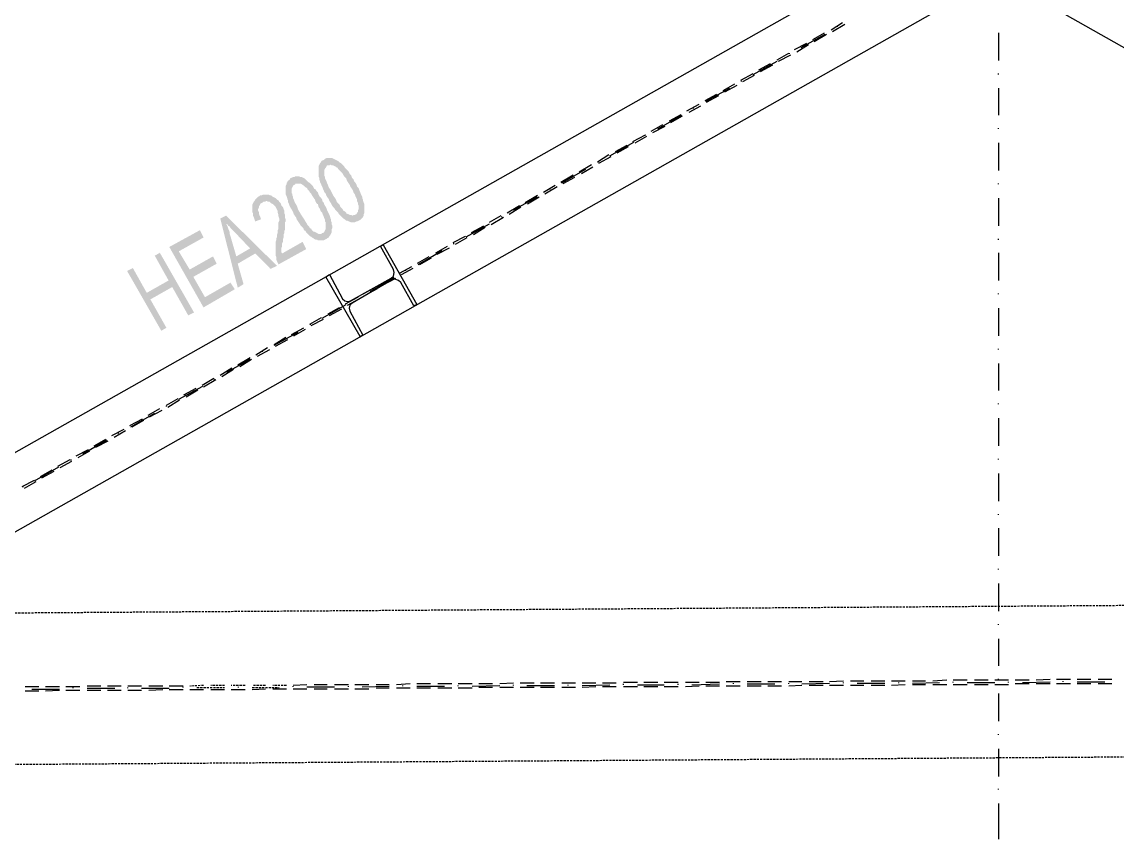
# Model space of a CAD drawing. Header units: metres. Extents: x 11 to 152679, y -40 to 137873.
# Drawn here: x 25705 to 28890, y 1324 to 3699 of the extents above; entities that cross this region are included whole.
import ezdxf

# ---------------------------------------------------------------- set-up
doc = ezdxf.new("R2010")
doc.units = ezdxf.units.M
doc.linetypes.add('HIDDEN', pattern=[9.525, 6.35, -3.175])
for name, color, linetype in [('CA3', 6, 'Continuous'), ('LAYER_1', 160, 'Continuous'), ('TR', 4, 'HIDDEN')]:
    doc.layers.add(name, color=color, linetype=linetype)

# ---------------------------------------------------------------- blocks, each defined once
blk = doc.blocks.new('TPODISTINTIPILONE')
at = {"layer": 'LAYER_1'}
for points in [[(20218.3, 2261.1), (20209.8, 2256.9), (20207.7, 2252.6), (20205.6, 2250.5), (20203.5, 2246.3), (20201.3, 2242.1), (20201.3, 2229.4), (20226.7, 2244.2), (20233.1, 2244.2), (20235.2, 2246.3), (20239.4, 2244.2), (20243.7, 2244.2), (20252.2, 2240), (20254.3, 2237.8), (20256.4, 2237.8), (20258.5, 2233.6), (20260.6, 2231.5), (20264.8, 2227.2), (20267, 2225.1), (20271.2, 2220.9), (20273.3, 2216.7), (20277.5, 2210.3), (20281.8, 2206.1), (20283.9, 2199.7), (20288.1, 2193.4), (20292.4, 2187), (20292.4, 2184.9), (20296.6, 2178.6), (20300.8, 2172.2), (20302.9, 2165.9), (20307.2, 2159.5), (20309.3, 2153.2), (20311.4, 2148.9), (20313.5, 2144.7), (20313.5, 2140.5), (20315.6, 2136.2), (20315.6, 2132), (20317.7, 2127.8), (20317.7, 2117.2), (20315.6, 2112.9), (20315.6, 2108.7), (20313.5, 2106.6), (20311.4, 2102.4), (20307.2, 2100.2), (20281.8, 2083.3), (20286, 2083.3), (20290.2, 2081.2), (20294.5, 2079.1), (20307.2, 2079.1), (20311.4, 2081.2), (20313.5, 2081.2), (20317.7, 2083.3), (20322, 2085.4), (20324.1, 2087.5), (20328.3, 2091.8), (20330.5, 2093.9), (20332.6, 2098.1), (20332.6, 2102.4), (20334.7, 2106.6), (20334.7, 2132), (20332.6, 2136.2), (20330.5, 2142.6), (20330.5, 2144.7), (20328.3, 2148.9), (20328.3, 2153.2), (20326.2, 2157.4), (20324.1, 2161.6), (20322, 2168), (20319.9, 2172.2), (20317.7, 2178.6), (20313.5, 2182.8), (20311.4, 2189.2), (20307.2, 2195.5), (20305.1, 2197.6), (20302.9, 2204), (20298.7, 2208.2), (20296.6, 2214.5), (20292.4, 2218.8), (20290.2, 2223), (20288.1, 2227.2), (20281.8, 2233.6), (20277.5, 2237.8), (20275.4, 2242.1), (20271.2, 2246.3), (20267, 2250.5), (20262.7, 2252.6), (20258.5, 2256.9), (20254.3, 2259), (20245.8, 2263.2), (20241.6, 2265.3), (20224.6, 2265.3), (20220.4, 2263.2)], [(20201.3, 2229.4), (20201.3, 2212.4), (20203.5, 2208.2), (20203.5, 2201.8), (20205.6, 2199.7), (20205.6, 2195.5), (20207.7, 2191.3), (20209.8, 2187), (20211.9, 2182.8), (20214.1, 2176.4), (20216.2, 2172.2), (20218.3, 2165.9), (20222.5, 2161.6), (20224.6, 2155.3), (20228.9, 2148.9), (20231, 2146.8), (20233.1, 2140.5), (20237.3, 2134.1), (20239.4, 2129.9), (20243.7, 2123.5), (20247.9, 2119.3), (20250, 2115.1), (20254.3, 2110.8), (20258.5, 2106.6), (20260.6, 2102.4), (20264.8, 2098.1), (20273.3, 2089.7), (20277.5, 2087.5), (20279.7, 2085.4), (20281.8, 2083.3), (20307.2, 2100.2), (20302.9, 2100.2), (20300.8, 2098.1), (20296.6, 2100.2), (20292.4, 2100.2), (20288.1, 2102.4), (20281.8, 2104.5), (20281.8, 2106.6), (20279.7, 2108.7), (20277.5, 2110.8), (20273.3, 2112.9), (20271.2, 2117.2), (20269.1, 2119.3), (20264.8, 2123.5), (20262.7, 2129.9), (20254.3, 2138.3), (20252.2, 2144.7), (20243.7, 2157.4), (20241.6, 2161.6), (20237.3, 2170.1), (20235.2, 2174.3), (20231, 2180.7), (20228.9, 2187), (20226.7, 2191.3), (20224.6, 2197.6), (20222.5, 2201.8), (20220.4, 2206.1), (20220.4, 2210.3), (20218.3, 2214.5), (20218.3, 2231.5), (20220.4, 2235.7), (20222.5, 2237.8), (20224.6, 2242.1), (20226.7, 2244.2)], [(20123, 2208.2), (20118.8, 2206.1), (20116.7, 2201.8), (20112.5, 2199.7), (20110.3, 2195.5), (20108.2, 2193.4), (20108.2, 2189.2), (20106.1, 2184.9), (20106.1, 2174.3), (20133.6, 2189.2), (20133.6, 2191.3), (20148.4, 2191.3), (20152.7, 2189.2), (20159, 2184.9), (20163.2, 2180.7), (20167.5, 2178.6), (20169.6, 2174.3), (20173.8, 2170.1), (20175.9, 2165.9), (20180.2, 2161.6), (20182.3, 2157.4), (20190.8, 2144.7), (20192.9, 2138.3), (20197.1, 2132), (20199.2, 2132), (20201.3, 2123.5), (20205.6, 2117.2), (20207.7, 2110.8), (20211.9, 2106.6), (20214.1, 2100.2), (20216.2, 2096), (20218.3, 2089.7), (20220.4, 2085.4), (20220.4, 2081.2), (20222.5, 2079.1), (20222.5, 2060), (20220.4, 2055.8), (20218.3, 2051.6), (20214.1, 2047.3), (20188.6, 2030.4), (20192.9, 2028.3), (20197.1, 2028.3), (20199.2, 2026.2), (20216.2, 2026.2), (20220.4, 2028.3), (20222.5, 2030.4), (20224.6, 2030.4), (20226.7, 2032.5), (20231, 2034.6), (20233.1, 2038.9), (20235.2, 2041), (20237.3, 2045.2), (20239.4, 2049.5), (20239.4, 2057.9), (20241.6, 2062.1), (20241.6, 2068.5), (20239.4, 2072.7), (20239.4, 2079.1), (20237.3, 2083.3), (20237.3, 2089.7), (20235.2, 2089.7), (20235.2, 2093.9), (20233.1, 2100.2), (20226.7, 2112.9), (20224.6, 2119.3), (20222.5, 2123.5), (20218.3, 2129.9), (20216.2, 2136.2), (20211.9, 2140.5), (20211.9, 2144.7), (20207.7, 2151), (20203.5, 2155.3), (20201.3, 2159.5), (20199.2, 2165.9), (20195, 2170.1), (20192.9, 2174.3), (20188.6, 2176.4), (20186.5, 2180.7), (20184.4, 2184.9), (20175.9, 2193.4), (20171.7, 2195.5), (20167.5, 2199.7), (20161.1, 2206.1), (20156.9, 2208.2), (20152.7, 2210.3), (20148.4, 2210.3), (20144.2, 2212.4), (20133.6, 2212.4), (20131.5, 2210.3), (20127.3, 2210.3)], [(20106.1, 2174.3), (20106.1, 2159.5), (20108.2, 2155.3), (20110.3, 2148.9), (20110.3, 2146.8), (20112.5, 2142.6), (20112.5, 2138.3), (20114.6, 2134.1), (20116.7, 2127.8), (20118.8, 2123.5), (20120.9, 2119.3), (20125.1, 2112.9), (20127.3, 2108.7), (20129.4, 2102.4), (20133.6, 2096), (20135.7, 2093.9), (20137.8, 2087.5), (20146.3, 2074.8), (20148.4, 2070.6), (20152.7, 2066.4), (20156.9, 2062.1), (20159, 2055.8), (20163.2, 2053.7), (20165.4, 2049.5), (20169.6, 2045.2), (20171.7, 2043.1), (20175.9, 2038.9), (20180.2, 2036.7), (20182.3, 2034.6), (20186.5, 2032.5), (20188.6, 2030.4), (20214.1, 2047.3), (20211.9, 2047.3), (20209.8, 2045.2), (20201.3, 2045.2), (20192.9, 2049.5), (20188.6, 2051.6), (20186.5, 2051.6), (20184.4, 2053.7), (20182.3, 2055.8), (20180.2, 2060), (20175.9, 2062.1), (20173.8, 2066.4), (20169.6, 2070.6), (20167.5, 2074.8), (20163.2, 2081.2), (20161.1, 2085.4), (20156.9, 2091.8), (20148.4, 2104.5), (20146.3, 2108.7), (20142.1, 2115.1), (20140, 2121.4), (20137.8, 2127.8), (20133.6, 2134.1), (20131.5, 2138.3), (20129.4, 2144.7), (20127.3, 2148.9), (20127.3, 2153.2), (20125.1, 2157.4), (20125.1, 2161.6), (20123, 2163.7), (20123, 2176.4), (20127.3, 2184.9), (20129.4, 2187), (20133.6, 2189.2)], [(20029.9, 2155.3), (20025.7, 2153.2), (20017.2, 2144.7), (20015.1, 2140.5), (20013, 2138.3), (20010.8, 2134.1), (20008.7, 2129.9), (20008.7, 2108.7), (20010.8, 2104.5), (20010.8, 2098.1), (20013, 2093.9), (20015.1, 2087.5), (20017.2, 2081.2), (20034.1, 2087.5), (20032, 2093.9), (20029.9, 2098.1), (20027.8, 2104.5), (20027.8, 2108.7), (20025.7, 2112.9), (20025.7, 2117.2), (20027.8, 2121.4), (20027.8, 2125.6), (20029.9, 2127.8), (20032, 2132), (20034.1, 2134.1), (20038.4, 2136.2), (20068, 2153.2), (20063.8, 2157.4), (20059.5, 2157.4), (20055.3, 2159.5), (20040.5, 2159.5), (20036.3, 2157.4), (20032, 2157.4)], [(20068, 2153.2), (20038.4, 2136.2), (20040.5, 2138.3), (20044.7, 2138.3), (20048.9, 2140.5), (20051.1, 2140.5), (20055.3, 2138.3), (20059.5, 2138.3), (20063.8, 2134.1), (20068, 2132), (20076.5, 2123.5), (20078.6, 2119.3), (20080.7, 2115.1), (20082.8, 2110.8), (20082.8, 2106.6), (20084.9, 2100.2), (20084.9, 2096), (20087, 2089.7), (20087, 2083.3), (20084.9, 2079.1), (20084.9, 2060), (20082.8, 2055.8), (20082.8, 2049.5), (20080.7, 2043.1), (20080.7, 2036.7), (20078.6, 2032.5), (20078.6, 2028.3), (20076.5, 2021.9), (20076.5, 1981.7), (20078.6, 1977.5), (20078.6, 1971.1), (20080.7, 1964.8), (20082.8, 1960.5), (20084.9, 1956.3), (20165.4, 2000.8), (20154.8, 2021.9), (20095.5, 1988.1), (20093.4, 1992.3), (20093.4, 2005), (20095.5, 2009.2), (20095.5, 2017.7), (20097.6, 2021.9), (20097.6, 2028.3), (20099.7, 2034.6), (20099.7, 2043.1), (20101.9, 2047.3), (20101.9, 2053.7), (20104, 2057.9), (20104, 2079.1), (20106.1, 2081.2), (20106.1, 2085.4), (20104, 2091.8), (20104, 2100.2), (20101.9, 2104.5), (20101.9, 2112.9), (20099.7, 2117.2), (20097.6, 2123.5), (20093.4, 2127.8), (20091.3, 2134.1), (20087, 2138.3), (20084.9, 2142.6), (20080.7, 2144.7), (20076.5, 2148.9), (20072.2, 2151)], [(19932.5, 2098.1), (19915.6, 2089.7), (19966.4, 1888.6), (19983.3, 1899.2), (19966.4, 1958.4), (20017.2, 1988.1), (19962.2, 1979.6), (19945.2, 2038.9), (19943.1, 2045.2), (19943.1, 2049.5), (19941, 2055.8), (19938.9, 2060), (19936.8, 2066.4), (19934.7, 2070.6), (19932.5, 2074.8)], [(19932.5, 2098.1), (19932.5, 2074.8), (19936.8, 2072.7), (19938.9, 2068.5), (19943.1, 2066.4), (19945.2, 2062.1), (19953.7, 2053.7), (19962.2, 2045.2), (20002.4, 2002.9), (19962.2, 1979.6), (20017.2, 1988.1), (20061.6, 1943.6), (20080.7, 1952.1)], [(19856.3, 2055.8), (19767.4, 2007.1), (19866.9, 1831.4), (19957.9, 1884.3), (19945.2, 1903.4), (19871.1, 1861.1), (19837.3, 1920.3), (19905, 1958.4), (19894.4, 1979.6), (19826.7, 1941.5), (19795, 1994.4), (19866.9, 2034.6)], [(19739.9, 1990.2), (19725.1, 1981.7), (19765.3, 1909.7), (19701.8, 1873.8), (19775.9, 1890.7), (19822.5, 1808.1), (19839.4, 1816.6)], [(19661.6, 1945.7), (19644.7, 1937.3), (19744.1, 1763.7), (19759, 1772.2), (19712.4, 1854.7), (19775.9, 1890.7), (19701.8, 1873.8)]]:
    blk.add_hatch(color=7, dxfattribs=at).paths.add_polyline_path(points, is_closed=False)
at = {"layer": 'CA3'}
blk.add_lwpolyline([(18302.7, 836.6), (25755.5, 5046.7), (25952.3, 5044.5), (25952.3, 4928.1), (18510.1, 722.3), (18302.7, 722.3)], close=True, dxfattribs=at)
blk.add_lwpolyline([(22184.7, 2790.3), (25755.5, 773.1), (25952.3, 773.1), (25952.3, 889.5), (22387.9, 2904.6)], dxfattribs=at)
at = {"layer": 'LAYER_1', "color": 7}
for p, q in [((21691.5, 2637.9), (21725.3, 2659)), ((21695.7, 2633.6), (21731.7, 2654.8)), ((21710.5, 2646.4), (21710.5, 2648.5)), ((21604.7, 2587.1), (21674.5, 2625.2)), ((21638.6, 2610.4), (21672.4, 2629.4)), ((21642.8, 2604), (21678.8, 2625.2)), ((22178.3, 2629.4), (22178.3, 2549)), ((21585.6, 2580.7), (21621.6, 2599.8)), ((21592, 2574.4), (21625.9, 2595.5)), ((21534.8, 2551.1), (21568.7, 2570.1)), ((21539.1, 2546.9), (21575.1, 2565.9)), ((21570.8, 2568), (21570.8, 2570.1)), ((21465, 2508.8), (21534.8, 2546.9)), ((21481.9, 2521.5), (21515.8, 2540.5)), ((21486.2, 2517.2), (21522.2, 2536.3)), ((21429, 2491.8), (21465, 2510.9)), ((21431.1, 2487.6), (21431.1, 2489.7)), ((21435.4, 2487.6), (21469.2, 2506.7)), ((22178.3, 2508.8), (22178.3, 2510.9)), ((21327.4, 2430.4), (21397.3, 2468.5)), ((21378.2, 2462.2), (21412.1, 2481.2)), ((21382.5, 2458), (21418.4, 2477)), ((22178.3, 2468.5), (22178.3, 2390.2)), ((21272.4, 2402.9), (21308.4, 2422)), ((21325.3, 2432.6), (21359.2, 2451.6)), ((21329.5, 2428.3), (21365.5, 2447.4)), ((21187.7, 2350), (21257.6, 2390.2)), ((21221.6, 2373.3), (21255.4, 2392.3)), ((21278.7, 2398.7), (21312.6, 2417.7)), ((21291.4, 2409.3), (21291.4, 2411.4)), ((21168.7, 2343.7), (21202.5, 2362.7)), ((21172.9, 2339.4), (21208.9, 2358.5)), ((21225.8, 2369.1), (21259.7, 2388.1)), ((21115.7, 2314), (21151.7, 2333.1)), ((21122.1, 2309.8), (21156, 2328.9)), ((21151.7, 2331), (21151.7, 2333.1)), ((22178.3, 2350), (22178.3, 2352.1)), ((21048, 2271.7), (21117.9, 2311.9)), ((21065, 2284.4), (21098.8, 2303.4)), ((21069.2, 2280.2), (21103, 2299.2)), ((22178.3, 2309.8), (22178.3, 2229.4)), ((21012, 2254.8), (21045.9, 2275.9)), ((21016.3, 2250.5), (21052.2, 2269.6)), ((20908.3, 2193.4), (20978.2, 2233.6)), ((20959.1, 2225.1), (20995.1, 2246.3)), ((20965.5, 2220.9), (20999.3, 2240)), ((21014.1, 2252.6), (21014.1, 2254.8)), ((20906.2, 2195.5), (20942.2, 2216.7)), ((20912.5, 2191.3), (20946.4, 2210.3)), ((20855.4, 2165.9), (20889.3, 2187)), ((20859.6, 2161.6), (20895.6, 2182.8)), ((20874.4, 2174.3), (20874.4, 2176.4)), ((22178.3, 2189.2), (22178.3, 2191.3)), ((20768.6, 2115.1), (20838.5, 2153.2)), ((20802.5, 2136.2), (20838.5, 2157.4)), ((20808.8, 2132), (20842.7, 2153.2)), ((22178.3, 2148.9), (22178.3, 2068.5)), ((20749.6, 2106.6), (20785.5, 2127.8)), ((20755.9, 2102.4), (20789.8, 2123.5)), ((20631, 2036.7), (20698.8, 2074.8)), ((20698.8, 2079.1), (20732.6, 2098.1)), ((20703, 2072.7), (20739, 2093.9)), ((20734.7, 2093.9), (20734.7, 2096)), ((20592.9, 2019.8), (20628.9, 2038.9)), ((20645.8, 2049.5), (20681.8, 2068.5)), ((20652.2, 2043.1), (20686.1, 2064.3)), ((20542.1, 1990.2), (20576, 2009.2)), ((20595, 2015.6), (20595, 2017.7)), ((20599.3, 2015.6), (20633.1, 2034.6)), ((22178.3, 2028.3), (22178.3, 2030.4)), ((20489.2, 1960.5), (20523.1, 1979.6)), ((20491.3, 1956.3), (20561.2, 1996.5)), ((20495.6, 1956.3), (20529.4, 1975.4)), ((20546.4, 1985.9), (20582.3, 2005)), ((22178.3, 1990.2), (22178.3, 1909.7)), ((20436.3, 1930.9), (20472.3, 1950)), ((20442.6, 1926.7), (20476.5, 1945.7)), ((20351.6, 1878), (20421.5, 1918.2)), ((20385.5, 1901.3), (20419.4, 1920.3)), ((20389.7, 1897), (20425.7, 1916.1)), ((20455.3, 1937.3), (20455.3, 1939.4)), ((20332.6, 1871.7), (20366.4, 1890.7)), ((20336.8, 1867.4), (20372.8, 1886.5)), ((20279.7, 1842), (20315.6, 1861.1)), ((20286, 1837.8), (20319.9, 1856.8)), ((20315.6, 1858.9), (20315.6, 1861.1)), ((22178.3, 1869.5), (22178.3, 1871.7)), ((20211.9, 1799.7), (20281.8, 1839.9)), ((20228.9, 1812.4), (20262.7, 1831.4)), ((20233.1, 1808.1), (20269.1, 1827.2)), ((22178.3, 1829.3), (22178.3, 1748.9)), ((20175.9, 1782.7), (20209.8, 1801.8)), ((20180.2, 1778.5), (20216.2, 1797.6)), ((20072.2, 1721.4), (20142.1, 1759.5)), ((20123, 1753.1), (20159, 1772.2)), ((20129.4, 1748.9), (20163.2, 1767.9)), ((20178.1, 1780.6), (20178.1, 1782.7)), ((20072.2, 1723.5), (20106.1, 1744.6)), ((20076.5, 1719.2), (20112.5, 1738.3)), ((20019.3, 1693.9), (20053.2, 1715)), ((20023.5, 1689.6), (20059.5, 1708.7)), ((20038.4, 1702.3), (20038.4, 1704.4)), ((22178.3, 1708.7), (22178.3, 1710.8)), ((19934.7, 1643), (20002.4, 1681.1)), ((19966.4, 1664.2), (20002.4, 1685.4)), ((19972.7, 1660), (20006.6, 1681.1)), ((22178.3, 1668.4), (22178.3, 1590.1)), ((19862.7, 1605), (19896.6, 1626.1)), ((19915.6, 1634.6), (19949.5, 1655.7)), ((19919.8, 1630.3), (19953.7, 1651.5)), ((19795, 1564.7), (19864.8, 1602.8)), ((19809.8, 1577.4), (19845.7, 1596.5)), ((19866.9, 1600.7), (19902.9, 1621.9)), ((19898.7, 1621.9), (19898.7, 1624)), ((19759, 1547.8), (19792.8, 1566.8)), ((19763.2, 1541.4), (19797.1, 1562.6)), ((19816.1, 1571.1), (19850, 1592.2)), ((19706, 1518.2), (19739.9, 1537.2)), ((19710.3, 1513.9), (19746.3, 1533)), ((19759, 1543.6), (19759, 1545.7)), ((22178.3, 1549.9), (22178.3, 1552)), ((19653.1, 1488.5), (19689.1, 1507.6)), ((19655.2, 1484.3), (19725.1, 1524.5)), ((19659.5, 1484.3), (19693.3, 1503.3)), ((22178.3, 1509.7), (22178.3, 1429.3)), ((19600.2, 1458.9), (19636.2, 1477.9)), ((19606.6, 1454.7), (19640.4, 1473.7)), ((19619.3, 1465.2), (19619.3, 1467.4)), ((19515.5, 1406), (19585.4, 1446.2)), ((19549.4, 1429.3), (19583.3, 1448.3)), ((19553.6, 1425), (19589.6, 1444.1)), ((19496.5, 1399.6), (19532.5, 1418.7)), ((19502.8, 1395.4), (19536.7, 1414.5)), ((19443.6, 1370), (19479.6, 1389)), ((19449.9, 1365.8), (19483.8, 1384.8)), ((19481.7, 1386.9), (19481.7, 1389)), ((22178.3, 1389), (22178.3, 1391.2)), ((19375.8, 1327.7), (19445.7, 1367.9)), ((19392.8, 1340.4), (19426.6, 1359.4)), ((19397, 1336.1), (19433, 1355.2)), ((22178.3, 1348.8), (22178.3, 1268.4)), ((19339.9, 1310.7), (19375.8, 1329.8)), ((19342, 1308.6), (19342, 1310.7)), ((19346.2, 1306.5), (19380.1, 1325.5)), ((22178.3, 1228.2), (22178.3, 1230.3)), ((22178.3, 1190.1), (22178.3, 1109.6)), ((22178.3, 1069.4), (22178.3, 1071.5)), ((22178.3, 1029.2), (22178.3, 948.8)), ((22178.3, 908.6), (22178.3, 910.7)), ((22178.3, 868.3), (22178.3, 790)), ((20167.5, 735), (20127.3, 732.9)), ((20226.7, 735), (20188.6, 735)), ((20288.1, 735), (20247.9, 735)), ((20347.4, 735), (20307.2, 735)), ((20406.7, 735), (20368.6, 735)), ((20468, 737.1), (20427.8, 735)), ((20446.9, 730.8), (20446.9, 732.9)), ((20527.3, 737.1), (20487.1, 737.1)), ((20588.7, 737.1), (20548.5, 737.1)), ((20648, 737.1), (20607.7, 737.1)), ((20607.7, 730.8), (20607.7, 732.9)), ((20648, 730.8), (20728.4, 732.9)), ((20707.2, 737.1), (20667, 737.1)), ((20768.6, 739.2), (20728.4, 737.1)), ((20768.6, 732.9), (20768.6, 735)), ((20827.9, 739.2), (20787.7, 739.2)), ((20806.7, 732.9), (20887.2, 732.9)), ((20887.2, 739.2), (20846.9, 739.2)), ((20948.5, 739.2), (20908.3, 739.2)), ((20927.4, 732.9), (20927.4, 735)), ((21007.8, 739.2), (20967.6, 739.2)), ((20967.6, 732.9), (21048, 735)), ((21067.1, 739.2), (21026.9, 739.2)), ((21128.4, 741.4), (21088.2, 741.4)), ((21088.2, 735), (21088.2, 737.1)), ((21128.4, 735), (21206.8, 735)), ((21187.7, 741.4), (21147.5, 741.4)), ((21247, 741.4), (21206.8, 741.4)), ((21247, 735), (21247, 737.1)), ((21308.4, 741.4), (21268.1, 741.4)), ((21287.2, 735), (21367.6, 737.1)), ((21367.6, 741.4), (21327.4, 741.4)), ((21426.9, 743.5), (21386.7, 743.5)), ((21407.8, 737.1), (21407.8, 739.2)), ((21488.3, 743.5), (21448.1, 743.5)), ((21448.1, 737.1), (21528.5, 737.1)), ((21547.5, 743.5), (21507.3, 743.5)), ((21606.8, 743.5), (21568.7, 743.5)), ((21568.7, 737.1), (21568.7, 739.2)), ((21606.8, 732.9), (21568.7, 730.8)), ((21606.8, 737.1), (21687.2, 739.2)), ((21668.2, 743.5), (21628, 743.5)), ((21668.2, 732.9), (21628, 732.9)), ((21727.5, 745.6), (21687.2, 743.5)), ((21727.5, 732.9), (21687.2, 732.9)), ((21727.5, 739.2), (21727.5, 741.4)), ((21786.7, 745.6), (21748.6, 745.6)), ((21786.7, 732.9), (21748.6, 732.9)), ((21767.7, 739.2), (21848.1, 739.2)), ((21848.1, 745.6), (21807.9, 745.6)), ((21848.1, 732.9), (21807.9, 732.9)), ((21907.4, 745.6), (21867.2, 745.6)), ((21907.4, 735), (21867.2, 732.9)), ((21888.3, 739.2), (21888.3, 741.4)), ((21966.6, 745.6), (21928.5, 745.6)), ((21928.5, 739.2), (22006.9, 741.4)), ((21966.6, 735), (21928.5, 735)), ((22028, 747.7), (21987.8, 745.6)), ((22028, 735), (21987.8, 735)), ((22087.3, 747.7), (22047.1, 747.7)), ((22047.1, 741.4), (22047.1, 743.5)), ((22087.3, 735), (22047.1, 735)), ((22087.3, 741.4), (22167.7, 741.4)), ((22148.7, 747.7), (22108.5, 747.7)), ((22148.7, 735), (22108.5, 735)), ((22207.9, 747.7), (22167.7, 747.7)), ((22207.9, 735), (22167.7, 735)), ((22178.3, 749.8), (22178.3, 751.9)), ((22207.9, 741.4), (22207.9, 743.5)), ((22267.2, 747.7), (22227, 747.7)), ((22267.2, 737.1), (22227, 737.1)), ((22248.2, 741.4), (22328.6, 743.5)), ((22328.6, 749.8), (22288.4, 747.7)), ((22328.6, 737.1), (22288.4, 737.1)), ((22387.9, 749.8), (22347.6, 749.8)), ((22387.9, 737.1), (22347.6, 737.1)), ((22366.7, 743.5), (22366.7, 745.6)), ((22447.1, 749.8), (22406.9, 749.8)), ((22406.9, 743.5), (22487.3, 743.5)), ((22447.1, 737.1), (22406.9, 737.1)), ((22508.5, 749.8), (22468.3, 749.8)), ((22508.5, 737.1), (22468.3, 737.1)), ((19388.5, 728.6), (19348.3, 728.6)), ((19388.5, 715.9), (19348.3, 715.9)), ((19367.4, 722.3), (19447.8, 722.3)), ((19447.8, 728.6), (19407.6, 728.6)), ((19447.8, 718.1), (19407.6, 715.9)), ((19507.1, 728.6), (19466.9, 728.6)), ((19507.1, 718.1), (19466.9, 718.1)), ((19488, 724.4), (19488, 726.5)), ((19568.5, 730.8), (19528.2, 730.8)), ((19528.2, 724.4), (19608.7, 724.4)), ((19568.5, 718.1), (19528.2, 718.1)), ((19627.7, 730.8), (19587.5, 730.8)), ((19627.7, 718.1), (19587.5, 718.1)), ((19687, 730.8), (19646.8, 730.8)), ((19646.8, 724.4), (19646.8, 726.5)), ((19687, 718.1), (19646.8, 718.1)), ((19687, 724.4), (19767.4, 724.4)), ((19748.4, 730.8), (19708.2, 730.8)), ((19748.4, 720.2), (19708.2, 718.1)), ((19807.6, 730.8), (19767.4, 730.8)), ((19807.6, 720.2), (19767.4, 720.2)), ((19807.6, 726.5), (19807.6, 728.6)), ((19866.9, 720.2), (19826.7, 720.2)), ((19928.3, 720.2), (19888.1, 720.2)), ((19987.6, 720.2), (19947.3, 720.2)), ((20046.8, 722.3), (20008.7, 720.2)), ((20108.2, 722.3), (20068, 722.3)), ((20127.3, 728.6), (20127.3, 730.8)), ((20167.5, 722.3), (20127.3, 722.3)), ((20167.5, 728.6), (20247.9, 728.6)), ((20226.7, 722.3), (20188.6, 722.3)), ((20288.1, 722.3), (20247.9, 722.3)), ((20288.1, 728.6), (20288.1, 730.8)), ((20347.4, 722.3), (20307.2, 722.3)), ((20328.3, 728.6), (20406.7, 730.8)), ((20406.7, 724.4), (20368.6, 724.4)), ((20468, 724.4), (20427.8, 724.4)), ((20487.1, 730.8), (20567.5, 730.8)), ((20527.3, 724.4), (20487.1, 724.4)), ((20588.7, 724.4), (20548.5, 724.4)), ((20648, 724.4), (20607.7, 724.4)), ((20707.2, 726.5), (20667, 726.5)), ((20768.6, 726.5), (20728.4, 726.5)), ((20827.9, 726.5), (20787.7, 726.5)), ((20887.2, 726.5), (20846.9, 726.5)), ((20948.5, 726.5), (20908.3, 726.5)), ((21007.8, 728.6), (20967.6, 726.5)), ((21067.1, 728.6), (21026.9, 728.6)), ((21128.4, 728.6), (21088.2, 728.6)), ((21187.7, 728.6), (21147.5, 728.6)), ((21247, 728.6), (21206.8, 728.6)), ((21308.4, 730.8), (21268.1, 728.6)), ((21367.6, 730.8), (21327.4, 730.8)), ((21426.9, 730.8), (21386.7, 730.8)), ((21488.3, 730.8), (21448.1, 730.8)), ((21547.5, 730.8), (21507.3, 730.8)), ((22178.3, 709.6), (22178.3, 629.2)), ((22178.3, 588.9), (22178.3, 591.1)), ((22178.3, 548.7), (22178.3, 468.3)), ((22178.3, 430.2), (22178.3, 432.3)), ((22178.3, 390), (22178.3, 286.3))]:
    blk.add_line(p, q, dxfattribs=at)
blk.add_lwpolyline([(20233.1, 1926.7), (20271.2, 1856.8), (20277.5, 1850.5), (20286, 1848.4), (20294.5, 1850.5), (20413, 1916.1), (20419.4, 1922.5), (20421.5, 1933), (20419.4, 1941.5), (20381.3, 2009.2), (20389.7, 2013.5), (20487.1, 1839.9), (20478.6, 1835.7), (20440.5, 1903.4), (20434.2, 1909.7), (20423.6, 1914), (20415.1, 1911.9), (20298.7, 1844.1), (20292.4, 1837.8), (20290.2, 1829.3), (20292.4, 1820.8), (20330.5, 1751), (20322, 1746.8), (20222.5, 1920.3)], close=True, dxfattribs=at)
at = {"layer": 'TR'}
for p, q in [((26125.9, 989), (18929.2, 940.3)), ((19866.9, 732.9), (19826.7, 730.8)), ((19928.3, 732.9), (19888.1, 732.9)), ((19987.6, 732.9), (19947.3, 732.9)), ((20046.8, 732.9), (20008.7, 732.9)), ((20108.2, 732.9), (20068, 732.9)), ((19847.9, 726.5), (19928.3, 726.5)), ((19968.5, 726.5), (19968.5, 728.6)), ((20008.7, 726.5), (20087, 726.5)), ((26130.1, 548.7), (18929.2, 500))]:
    blk.add_line(p, q, dxfattribs=at)

msp = doc.modelspace()

# ---------------------------------------------------------------- block references
msp.add_blockref('TPODISTINTIPILONE', (6366.3159, 1037.9028))

doc.saveas('drawing.dxf')
